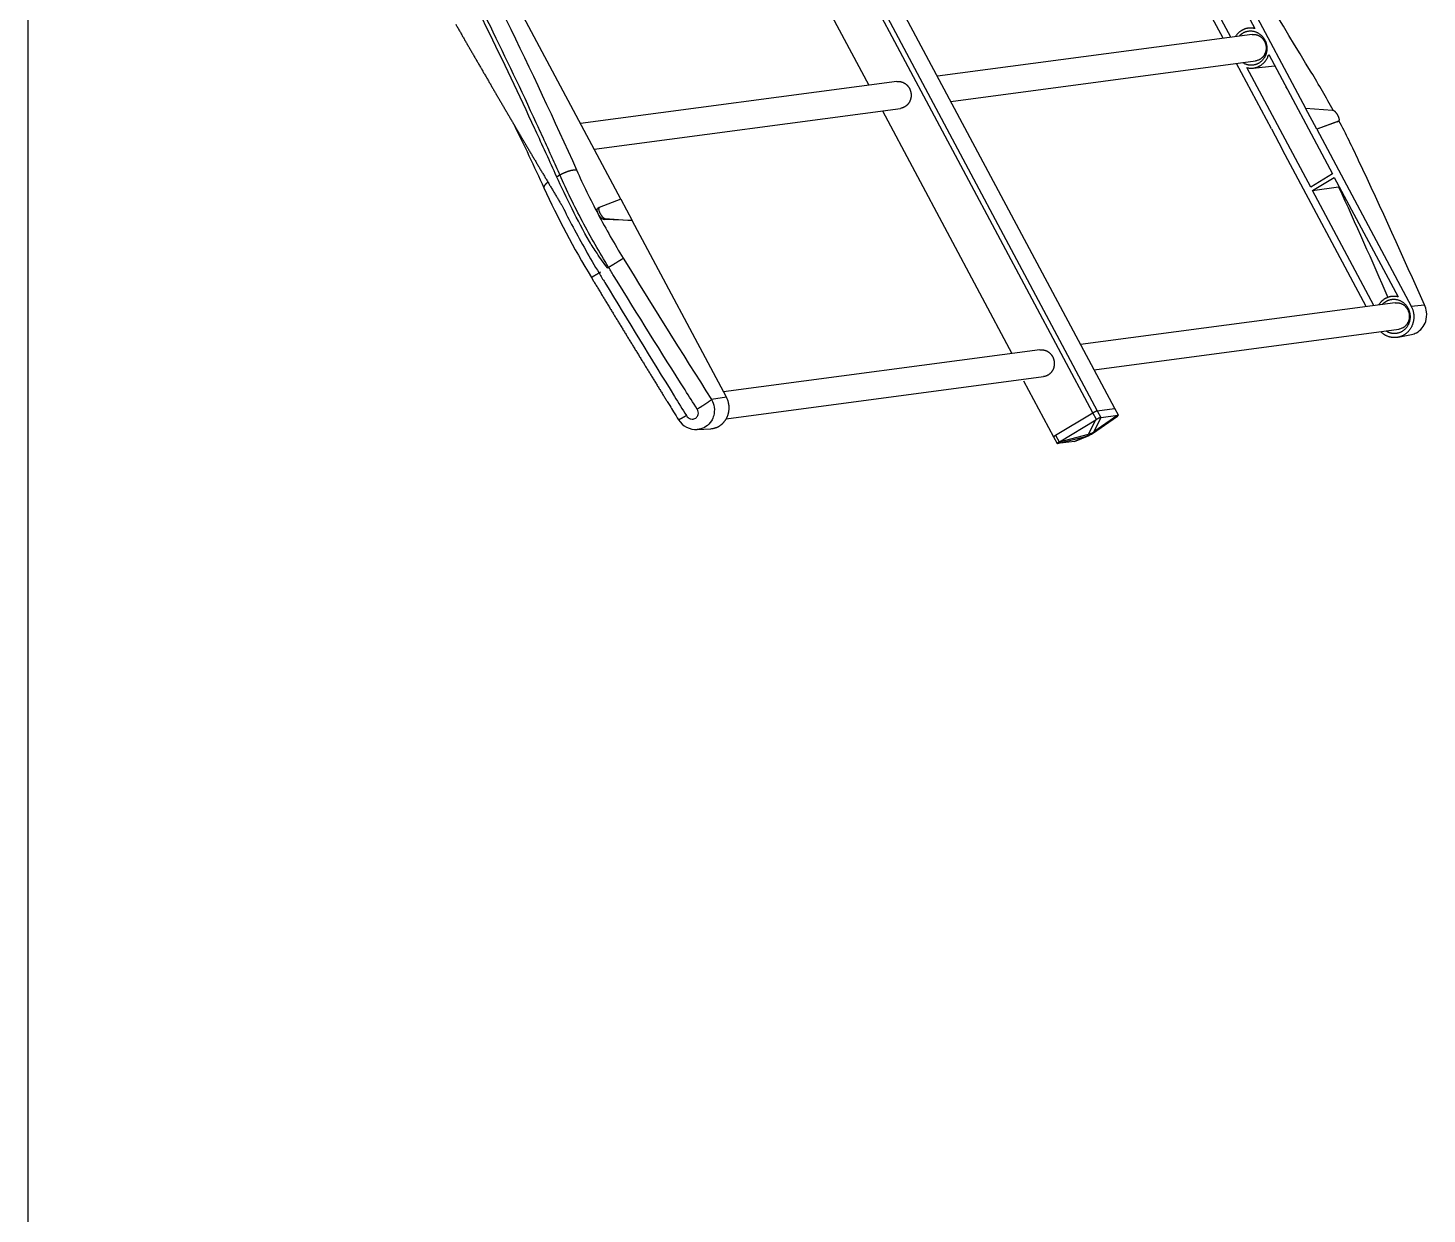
# Model space of a CAD drawing. Header units: millimetres. Extents: x 8076 to 10926, y 4783 to 8520.
# Drawn here: x 9942.5 to 10333.7, y 6743 to 7074.5 of the extents above; entities that cross this region are included whole.
import ezdxf

# ---------------------------------------------------------------- set-up
doc = ezdxf.new("R2010")
doc.units = ezdxf.units.MM
doc.layers.add('CABLES', color=10, linetype='Continuous', lineweight=25)

# ---------------------------------------------------------------- blocks, each defined once
blk = doc.blocks.new('149221')
at = {"linetype": 'Continuous'}
for p, q in [((164.07, -223.75), (64.23, -36.74)), ((272.95, -43.61), (355.54, -198.3)), ((296.04, -283.42), (177.36, -61.13)), ((178.94, -61.13), (297.3, -282.85)), ((302.18, -282.22), (183.86, -60.61)), ((332.46, -178.7), (296.22, -110.82)), ((197.15, -123.99), (233.39, -191.87)), ((323.52, -142.61), (341.35, -176.02)), ((334.6, -178.41), (317.44, -146.28)), ((340.56, -177.68), (252.58, -189.32)), ((345.22, -183.27), (363.06, -216.67)), ((256.38, -196.44), (341.54, -185.06)), ((345.99, -204.05), (336.26, -185.82)), ((356.98, -220.33), (339.15, -186.93)), ((340.88, -187.05), (346.89, -186.4)), ((241.22, -190.83), (152.77, -202.59)), ((156.57, -209.71), (242.22, -198.32)), ((237.19, -198.99), (273.43, -266.87)), ((355.54, -198.3), (363.09, -198.8)), ((358.68, -204.18), (355.54, -198.3)), ((364.73, -201.88), (358.68, -204.18)), ((364.34, -202.11), (358.68, -204.18)), ((364.34, -202.11), (364.73, -201.88)), ((364.76, -201.86), (364.76, -201.86)), ((345.99, -204.05), (349.13, -209.94)), ((358.68, -204.18), (385.07, -253.6)), ((372.5, -253.7), (349.13, -209.94)), ((146.98, -216.95), (146.61, -217.17)), ((363.06, -216.67), (356.98, -220.33)), ((357.48, -221.28), (363.56, -217.62)), ((363.56, -217.62), (381.39, -251.02)), ((357.48, -221.28), (364.79, -220.27)), ((374.64, -253.42), (357.48, -221.28)), ((157.99, -226.08), (157.6, -226.31)), ((164.07, -223.75), (158.02, -226.06)), ((164.07, -223.75), (167.21, -229.64)), ((159.28, -229.37), (159.67, -229.14)), ((167.21, -229.64), (159.28, -229.37)), ((159.67, -229.14), (167.21, -229.64)), ((193.6, -279.06), (167.21, -229.64)), ((158.34, -244.14), (157.97, -244.36)), ((160.64, -242.76), (160.28, -242.97)), ((380.6, -252.68), (292.62, -264.32)), ((385.07, -253.6), (388.79, -253.21)), ((296.42, -271.44), (381.58, -260.06)), ((381.43, -262.3), (385.18, -261.53)), ((281.27, -265.83), (192.81, -277.59)), ((193.53, -285.12), (282.26, -273.32)), ((276.68, -274.45), (285.07, -290.15)), ((193.6, -279.06), (189.42, -279.72)), ((285.62, -289.7), (296.04, -283.42)), ((286.75, -291.51), (296.93, -285.38)), ((294.87, -289.43), (296.93, -285.38)), ((295.93, -289.22), (302.93, -284.37)), ((297.04, -285.31), (296.04, -283.42)), ((303.04, -284.1), (296.31, -288.77)), ((296.31, -288.77), (298.37, -284.72)), ((297.3, -282.85), (302.09, -282.21)), ((297.3, -282.85), (298.31, -284.73)), ((298.37, -284.72), (303.04, -284.1)), ((303.18, -284.11), (302.18, -282.22)), ((185.41, -288.1), (189.25, -287.86)), ((286.75, -291.51), (294.87, -289.43)), ((285.07, -290.15), (286.07, -292.04)), ((285.62, -289.7), (286.63, -291.58)), ((286.21, -292.05), (294.33, -289.96)), ((290.89, -291.42), (286.21, -292.05)), ((294.33, -289.96), (290.89, -291.42)), ((291.38, -291.27), (294.98, -289.74))]:
    blk.add_line(p, q, dxfattribs=at)
for points in [[(117.88, -174.81, 0.000038), (118.14, -175.26, 0.000038), (118.4, -175.71, 0.000038), (118.66, -176.16, 0.000038), (118.92, -176.62, 0.000038), (119.18, -177.07, 0.000038), (119.44, -177.52, 0.000038), (119.7, -177.97, 0.000038), (119.96, -178.42, 0.000038), (120.22, -178.87, 0.000038), (120.48, -179.33, 0.000038), (120.74, -179.78, 0.000038), (121, -180.23, 0.000038), (121.26, -180.68, 0.000038), (121.52, -181.13, 0.000038), (121.78, -181.58, 0.000038), (122.04, -182.03, 0.000038), (122.3, -182.49, 0.000038), (122.57, -182.94, 0.000038), (122.83, -183.39, 0.000038), (123.09, -183.84, 0.000038), (123.35, -184.29, 0.000038), (123.61, -184.74, 0.000038), (123.87, -185.19, 0.000038), (124.13, -185.64, 0.000038), (124.39, -186.09, 0.000038), (124.65, -186.55, 0.000038), (124.92, -187, 0.000038), (125.18, -187.45, 0.000038), (125.44, -187.9, 0.000038), (125.7, -188.35, 0.000038), (125.96, -188.8, 0.000038), (126.22, -189.25, 0.000038), (126.49, -189.7, 0.000038), (126.75, -190.15, 0.000038), (127.01, -190.6, 0.000038), (127.27, -191.05, 0.000038), (127.53, -191.5, 0.000038), (127.8, -191.96, 0.000038), (128.06, -192.41, 0.000038), (128.32, -192.86, 0.000038), (128.58, -193.31, 0.000038), (128.85, -193.76, 0.000038), (129.11, -194.21, 0.000038), (129.37, -194.66, 0.000038), (129.64, -195.11, 0.000038), (129.9, -195.56, 0.000038), (130.16, -196.01, 0.000038), (130.42, -196.46, 0.000038), (130.69, -196.91, 0.000038), (130.95, -197.36, 0.000038), (131.21, -197.81, 0.000038), (131.48, -198.26, 0.000038), (131.74, -198.71, 0.000038), (132, -199.16, 0.000038), (132.27, -199.61, 0.000038), (132.53, -200.06, 0.000038), (132.79, -200.51, 0.000038), (133.06, -200.96, 0.000038), (133.32, -201.41, 0.000038), (133.59, -201.86, 0.000038), (133.85, -202.31, 0.000038), (134.11, -202.76, 0.000038), (134.38, -203.21, 0.000038), (134.64, -203.66, 0.000038), (134.91, -204.11, 0.000038), (135.17, -204.56, 0.000038), (135.44, -205.01, 0.000038), (135.7, -205.46, 0.000038), (135.97, -205.92, 0.000039), (136.23, -206.37, 0.000038), (136.5, -206.82, 0.000038), (136.77, -207.27, 0.000038), (137.04, -207.73, 0.000038), (137.3, -208.18, 0.000038), (137.57, -208.63, 0.000038), (137.84, -209.09, 0.000038), (138.1, -209.54, 0.000038), (138.37, -209.99, 0.000038), (138.64, -210.44, 0.000038), (138.91, -210.9, 0.000039), (139.17, -211.35, 0.000038), (139.44, -211.8, 0.000038), (139.71, -212.26, 0.000039), (139.98, -212.71, 0.000039), (140.25, -213.16, 0.000039), (140.52, -213.62, 0.000039), (140.78, -214.07, 0.000039), (141.05, -214.53, 0.000039), (141.32, -214.98, 0.000039), (141.59, -215.44, 0.000039), (141.86, -215.89, 0.000039), (142.13, -216.34, 0.000039), (142.4, -216.8, 0.000039), (142.67, -217.25, 0.000039), (142.94, -217.71, 0.000039), (143.21, -218.16, 0.000039), (143.48, -218.61, 0.000039), (143.75, -219.07, 0.000039), (144.02, -219.52, 0.000039), (144.29, -219.98, 0.000039), (144.56, -220.43, 0.000039), (144.83, -220.88, 0.000039), (145.1, -221.34, 0.000039), (145.37, -221.79, 0.000039), (145.64, -222.24, 0.000039), (145.91, -222.7, 0.000039), (146.18, -223.15, 0.000039), (146.45, -223.6, 0.000039), (146.72, -224.06, 0.000039), (146.99, -224.51, 0.000039), (147.26, -224.96, 0.000039), (147.53, -225.42, 0.00002), (147.73, -225.75, 0.000039)], [(341.35, -176.02), (341.17, -175.97, 0.010017), (340.98, -175.94, 0.009673), (340.79, -175.91, 0.009601), (340.59, -175.89, 0.00992), (340.4, -175.87, 0.010085), (340.2, -175.87, 0.0102), (340, -175.87, 0.010283), (339.79, -175.88, 0.010425), (339.59, -175.9, 0.010506), (339.39, -175.93, 0.01061), (339.18, -175.96, 0.010663), (338.98, -176.01, 0.010735), (338.77, -176.06, 0.010774), (338.57, -176.13, 0.010837), (338.37, -176.2, 0.01082), (338.18, -176.28, 0.010773), (337.98, -176.38, 0.010841), (337.79, -176.48, 0.011022), (337.6, -176.58, 0.010696), (337.42, -176.7, 0.01), (337.25, -176.82, 0.010885), (337.07, -176.96, 0.012738), (336.9, -177.1, 0.009767), (336.75, -177.24, 0.003744), (336.61, -177.37, 0.013274), (336.45, -177.55, 0.022374), (336.22, -177.85, 0.011046), (335.93, -178.24, 0.005898)], [(337.02, -178.09), (337.05, -178.06, -0.002483), (337.08, -178.02, -0.002521), (337.11, -177.99, -0.002532), (337.15, -177.96, -0.002511), (337.18, -177.93, -0.002503), (337.21, -177.89, -0.002496), (337.24, -177.86, -0.002492), (337.27, -177.83, -0.002482), (337.31, -177.8, -0.002477), (337.34, -177.77, -0.002467), (337.37, -177.74, -0.002462), (337.4, -177.71, -0.00245), (337.44, -177.69, -0.002447), (337.47, -177.66, -0.00244), (337.5, -177.63, -0.002429), (337.54, -177.6, -0.002405), (337.57, -177.58, -0.002418), (337.6, -177.55, -0.002452), (337.64, -177.53, -0.002382), (337.67, -177.5, -0.002225), (337.7, -177.48, -0.002432), (337.74, -177.45, -0.002862), (337.77, -177.43, -0.002198), (337.8, -177.41, -0.000818), (337.83, -177.39, -0.003027), (337.87, -177.36, -0.00517), (337.93, -177.32, -0.002567), (338.01, -177.28, -0.00138)], [(338.01, -177.28), (338.2, -177.16, -0.014901), (338.41, -177.06, -0.013791), (338.63, -176.97, -0.013569), (338.86, -176.88, -0.014505), (339.1, -176.81, -0.014968), (339.35, -176.76, -0.015325), (339.6, -176.71, -0.01556), (339.87, -176.68, -0.015991), (340.14, -176.67, -0.016209), (340.41, -176.68, -0.016516), (340.69, -176.71, -0.016644), (340.97, -176.75, -0.016853), (341.25, -176.82, -0.016898), (341.53, -176.91, -0.016988), (341.81, -177.01, -0.016947), (342.08, -177.14, -0.01692), (342.35, -177.28, -0.016802), (342.6, -177.45, -0.016667), (342.85, -177.63, -0.016488), (343.08, -177.82, -0.016262), (343.3, -178.03, -0.016038), (343.51, -178.26, -0.015742), (343.69, -178.49, -0.01549), (343.87, -178.74, -0.015145), (344.02, -178.99, -0.014879), (344.16, -179.25, -0.014499), (344.29, -179.51, -0.014234), (344.39, -179.77, -0.013844), (344.48, -180.04, -0.013572), (344.56, -180.3, -0.013151), (344.62, -180.56, -0.012923), (344.66, -180.82, -0.01259), (344.69, -181.07, -0.012251), (344.71, -181.32, -0.011637), (344.72, -181.56, -0.011868), (344.71, -181.8, -0.011898), (344.69, -182.05, -0.011715), (344.66, -182.3, -0.012382), (344.62, -182.56, -0.012782), (344.56, -182.82, -0.013168), (344.49, -183.08, -0.013451), (344.4, -183.34, -0.013933), (344.29, -183.6, -0.014263), (344.17, -183.86, -0.01471), (344.03, -184.11, -0.015028), (343.87, -184.36, -0.015457), (343.7, -184.59, -0.015764), (343.51, -184.82, -0.016143), (343.31, -185.04, -0.016417), (343.09, -185.24, -0.016726), (342.85, -185.43, -0.016945), (342.61, -185.6, -0.017149), (342.35, -185.75, -0.017304), (342.09, -185.89, -0.017411), (341.82, -186, -0.017442), (341.54, -186.1, -0.01733), (341.26, -186.17, -0.017381), (340.98, -186.22, -0.017436), (340.7, -186.26, -0.016967), (340.42, -186.27, -0.015889), (340.15, -186.27, -0.016783), (339.88, -186.25, -0.018767), (339.61, -186.21, -0.014933), (339.35, -186.16, -0.007093), (339.13, -186.1, -0.018595), (338.87, -186.01, -0.030136), (338.49, -185.83, -0.015635), (338.02, -185.58, -0.008762)], [(340.56, -177.68), (340.77, -177.65, -0.017662), (340.98, -177.65, -0.016839), (341.2, -177.65, -0.016506), (341.42, -177.68, -0.017137), (341.65, -177.72, -0.017366), (341.87, -177.77, -0.017408), (342.09, -177.84, -0.017361), (342.31, -177.93, -0.017408), (342.53, -178.04, -0.017323), (342.74, -178.16, -0.017212), (342.94, -178.29, -0.017041), (343.13, -178.44, -0.016835), (343.31, -178.6, -0.016613), (343.48, -178.77, -0.016321), (343.64, -178.95, -0.016063), (343.78, -179.15, -0.015712), (343.91, -179.34, -0.015435), (344.03, -179.55, -0.015041), (344.14, -179.75, -0.014763), (344.23, -179.96, -0.014358), (344.3, -180.17, -0.014067), (344.37, -180.38, -0.013616), (344.42, -180.59, -0.013387), (344.46, -180.8, -0.01305), (344.48, -181, -0.012662), (344.5, -181.2, -0.01201), (344.51, -181.39, -0.012233), (344.51, -181.58, -0.012161), (344.49, -181.78, -0.011974), (344.47, -181.98, -0.012653), (344.44, -182.18, -0.013023), (344.4, -182.39, -0.013448), (344.34, -182.59, -0.013772), (344.27, -182.8, -0.014295), (344.18, -183.01, -0.0146), (344.09, -183.21, -0.014984), (343.98, -183.41, -0.015447), (343.85, -183.61, -0.016209), (343.71, -183.8, -0.016092), (343.56, -183.98, -0.015451), (343.4, -184.15, -0.017232), (343.22, -184.31, -0.020764), (343.03, -184.46, -0.016248), (342.84, -184.59, -0.00637), (342.66, -184.7, -0.022648), (342.42, -184.81, -0.039395), (342.04, -184.93, -0.019849), (341.54, -185.06, -0.010539)], [(339.15, -186.93), (339.38, -186.99, 0.012778), (339.62, -187.03, 0.012259), (339.86, -187.06, 0.01214), (340.11, -187.08, 0.012632), (340.36, -187.08, 0.012881), (340.61, -187.08, 0.013042), (340.87, -187.06, 0.013147), (341.12, -187.02, 0.013336), (341.38, -186.97, 0.013428), (341.64, -186.91, 0.013539), (341.89, -186.83, 0.013574), (342.14, -186.74, 0.013621), (342.39, -186.63, 0.013619), (342.63, -186.51, 0.013624), (342.87, -186.38, 0.013542), (343.1, -186.23, 0.013403), (343.32, -186.07, 0.013396), (343.53, -185.9, 0.013481), (343.73, -185.72, 0.01304), (343.93, -185.53, 0.012164), (344.11, -185.33, 0.013024), (344.28, -185.12, 0.014906), (344.44, -184.9, 0.011587), (344.59, -184.68, 0.004913), (344.71, -184.48, 0.015141), (344.85, -184.22, 0.025088), (345.02, -183.81, 0.012647), (345.22, -183.27, 0.006888)], [(241.22, -190.83), (241.36, -190.81, -0.009787), (241.5, -190.8, -0.010274), (241.63, -190.8, -0.010655), (241.77, -190.8, -0.010244), (241.9, -190.81, -0.010052), (242.04, -190.82, -0.010439), (242.18, -190.84, -0.01056), (242.32, -190.87, -0.01078), (242.46, -190.9, -0.01091), (242.61, -190.94, -0.011109), (242.75, -190.99, -0.011201), (242.9, -191.04, -0.011383), (243.04, -191.11, -0.01146), (243.19, -191.18, -0.011609), (243.33, -191.26, -0.01166), (243.48, -191.34, -0.011779), (243.62, -191.44, -0.011809), (243.76, -191.54, -0.011894), (243.89, -191.65, -0.011901), (244.02, -191.77, -0.011954), (244.15, -191.9, -0.011941), (244.27, -192.03, -0.011963), (244.39, -192.17, -0.011932), (244.5, -192.32, -0.011924), (244.6, -192.48, -0.011879), (244.7, -192.64, -0.011843), (244.79, -192.8, -0.011787), (244.87, -192.97, -0.011726), (244.94, -193.14, -0.011662), (245.01, -193.32, -0.011579), (245.07, -193.5, -0.011509), (245.12, -193.67, -0.011407), (245.16, -193.86, -0.011332), (245.19, -194.04, -0.011214), (245.21, -194.22, -0.011135), (245.23, -194.4, -0.011002), (245.23, -194.57, -0.010921), (245.23, -194.75, -0.010775), (245.22, -194.92, -0.010691), (245.21, -195.09, -0.010532), (245.19, -195.26, -0.010447), (245.16, -195.42, -0.010285), (245.12, -195.58, -0.010188), (245.08, -195.74, -0.009996), (245.04, -195.88, -0.009927), (244.99, -196.03, -0.00979), (244.93, -196.17, -0.009621), (244.88, -196.3, -0.009327), (244.82, -196.43, -0.009424), (244.75, -196.55, -0.009299), (244.68, -196.67, -0.009285), (244.6, -196.79, -0.00963), (244.52, -196.91, -0.009789), (244.43, -197.03, -0.010141), (244.34, -197.15, -0.010353), (244.24, -197.26, -0.010562), (244.13, -197.37, -0.010878), (244.02, -197.48, -0.011449), (243.9, -197.59, -0.011287), (243.77, -197.68, -0.010708), (243.64, -197.78, -0.012165), (243.5, -197.87, -0.015033), (243.35, -197.95, -0.011337), (243.2, -198.03, -0.003484), (243.07, -198.09, -0.016737), (242.89, -198.16, -0.02958), (242.6, -198.24, -0.014287), (242.22, -198.32, -0.007368)], [(350.09, -192.45), (350.09, -192.45, -0.000111), (350.09, -192.45, -0.000109), (350.09, -192.45, -0.000109), (350.09, -192.45, -0.000108), (350.09, -192.45, -0.000107), (350.09, -192.45, -0.000106), (350.09, -192.45, -0.000105), (350.09, -192.45, -0.000105), (350.09, -192.45, -0.000104), (350.09, -192.45, -0.000103), (350.1, -192.45, -0.000103), (350.1, -192.44, -0.000102), (350.1, -192.44, -0.000101), (350.1, -192.44, -0.000101), (350.1, -192.44, -0.0001), (350.1, -192.44, -0.000098), (350.1, -192.44, -0.000098), (350.1, -192.44, -0.0001), (350.1, -192.44, -0.000096), (350.1, -192.44, -0.000089), (350.11, -192.44, -0.000098), (350.11, -192.44, -0.000116), (350.11, -192.44, -0.000087), (350.11, -192.44, -0.000029), (350.11, -192.44, -0.000122), (350.11, -192.44, -0.000208), (350.11, -192.43, -0.0001), (350.11, -192.43, -0.000053)], [(363.09, -198.8), (363.13, -198.8, -0.02845), (363.17, -198.81, -0.02342), (363.22, -198.83, -0.019954), (363.27, -198.85, -0.018158), (363.32, -198.87, -0.016058), (363.37, -198.9, -0.014251), (363.43, -198.94, -0.012622), (363.49, -198.98, -0.011413), (363.55, -199.03, -0.010279), (363.61, -199.08, -0.009391), (363.68, -199.14, -0.008581), (363.74, -199.2, -0.007942), (363.81, -199.27, -0.007368), (363.87, -199.34, -0.0069), (363.94, -199.42, -0.006491), (364, -199.5, -0.006145), (364.07, -199.58, -0.005859), (364.13, -199.66, -0.005606), (364.19, -199.74, -0.005407), (364.25, -199.83, -0.005213), (364.3, -199.92, -0.005095), (364.36, -200, -0.004981), (364.41, -200.09, -0.00488), (364.46, -200.17, -0.00472), (364.5, -200.26, -0.004834), (364.55, -200.34, -0.004903), (364.59, -200.43, -0.004931), (364.63, -200.52, -0.005247), (364.67, -200.6, -0.005528), (364.71, -200.69, -0.005834), (364.74, -200.78, -0.006171), (364.77, -200.87, -0.006614), (364.8, -200.96, -0.007113), (364.83, -201.04, -0.007718), (364.85, -201.13, -0.008405), (364.87, -201.21, -0.009188), (364.88, -201.29, -0.010257), (364.89, -201.36, -0.011626), (364.9, -201.43, -0.012856), (364.9, -201.5, -0.013708), (364.9, -201.56, -0.016921), (364.89, -201.61, -0.022837), (364.88, -201.67, -0.021432), (364.87, -201.71, -0.010425), (364.86, -201.75, -0.03411), (364.84, -201.79, -0.073539), (364.79, -201.83, -0.044215), (364.73, -201.88, -0.025159)], [(364.37, -202.09), (364.37, -202.09, -0.001593), (364.37, -202.09, -0.001598), (364.37, -202.1, -0.001599), (364.37, -202.1, -0.001594), (364.37, -202.1, -0.001591), (364.37, -202.1, -0.001588), (364.37, -202.1, -0.001586), (364.36, -202.1, -0.001582), (364.36, -202.1, -0.001579), (364.36, -202.1, -0.001576), (364.36, -202.1, -0.001573), (364.36, -202.1, -0.001568), (364.36, -202.1, -0.001566), (364.36, -202.1, -0.001565), (364.36, -202.1, -0.001557), (364.36, -202.1, -0.001544), (364.35, -202.1, -0.001553), (364.35, -202.1, -0.00158), (364.35, -202.1, -0.001532), (364.35, -202.1, -0.001428), (364.35, -202.1, -0.001569), (364.35, -202.11, -0.001861), (364.35, -202.11, -0.001413), (364.35, -202.11, -0.000494), (364.35, -202.11, -0.001977), (364.35, -202.11, -0.003381), (364.34, -202.11, -0.001652), (364.34, -202.11, -0.000877)], [(143.69, -218.97), (143.61, -219.03, 0.003455), (143.53, -219.09, 0.003506), (143.46, -219.15, 0.00363), (143.38, -219.21, 0.00386), (143.31, -219.27, 0.004086), (143.24, -219.33, 0.004314), (143.17, -219.39, 0.004571), (143.11, -219.45, 0.004865), (143.05, -219.51, 0.005192), (142.99, -219.57, 0.005553), (142.93, -219.63, 0.00596), (142.88, -219.69, 0.006408), (142.83, -219.75, 0.00693), (142.78, -219.8, 0.007512), (142.74, -219.86, 0.008156), (142.7, -219.92, 0.008825), (142.67, -219.97, 0.009738), (142.63, -220.02, 0.010867), (142.61, -220.08, 0.011669), (142.58, -220.13, 0.011982), (142.56, -220.18, 0.014438), (142.55, -220.22, 0.018969), (142.53, -220.27, 0.016332), (142.53, -220.32, 0.006532), (142.52, -220.36, 0.025136), (142.52, -220.4, 0.050228), (142.53, -220.47, 0.027688), (142.55, -220.55, 0.015325)], [(146.07, -217.34), (146.08, -217.34, 0.016406), (146.09, -217.34, 0.013632), (146.11, -217.34, 0.01183), (146.12, -217.34, 0.010962), (146.13, -217.34, 0.009929), (146.15, -217.34, 0.009036), (146.16, -217.34, 0.008211), (146.18, -217.34, 0.007602), (146.2, -217.33, 0.007007), (146.21, -217.33, 0.006541), (146.23, -217.33, 0.006096), (146.25, -217.32, 0.005746), (146.27, -217.32, 0.00542), (146.29, -217.31, 0.005163), (146.31, -217.31, 0.004911), (146.33, -217.3, 0.004691), (146.36, -217.29, 0.004546), (146.38, -217.29, 0.004466), (146.4, -217.28, 0.004244), (146.42, -217.27, 0.003918), (146.44, -217.26, 0.00416), (146.46, -217.25, 0.004742), (146.48, -217.24, 0.00372), (146.5, -217.23, 0.001618), (146.52, -217.22, 0.004895), (146.54, -217.21, 0.00836), (146.57, -217.2, 0.004421), (146.61, -217.17, 0.002479)], [(146.98, -216.95), (147.12, -216.87, -0.004262), (147.27, -216.78, -0.003936), (147.43, -216.7, -0.003784), (147.59, -216.61, -0.003861), (147.76, -216.53, -0.003867), (147.93, -216.45, -0.003867), (148.11, -216.36, -0.003867), (148.29, -216.28, -0.003917), (148.47, -216.21, -0.003958), (148.66, -216.13, -0.004029), (148.84, -216.06, -0.004103), (149.03, -215.99, -0.004205), (149.21, -215.92, -0.004324), (149.4, -215.86, -0.004472), (149.58, -215.8, -0.004632), (149.76, -215.75, -0.004798), (149.94, -215.7, -0.005061), (150.11, -215.66, -0.0054), (150.28, -215.62, -0.005597), (150.44, -215.59, -0.005597), (150.6, -215.56, -0.006466), (150.75, -215.54, -0.008103), (150.9, -215.52, -0.007031), (151.03, -215.51, -0.003235), (151.14, -215.5, -0.010397), (151.27, -215.5, -0.021111), (151.45, -215.52, -0.01314), (151.67, -215.54, -0.00799)], [(159.28, -229.37), (159.24, -229.37, -0.026169), (159.2, -229.36, -0.021437), (159.16, -229.35, -0.018662), (159.11, -229.34, -0.017657), (159.06, -229.32, -0.016024), (159.01, -229.29, -0.014552), (158.95, -229.26, -0.013114), (158.9, -229.22, -0.012086), (158.84, -229.18, -0.011015), (158.77, -229.13, -0.010211), (158.71, -229.08, -0.009403), (158.64, -229.02, -0.008805), (158.58, -228.96, -0.008209), (158.51, -228.89, -0.007763), (158.44, -228.81, -0.007329), (158.37, -228.74, -0.007002), (158.3, -228.65, -0.006695), (158.23, -228.57, -0.006458), (158.17, -228.48, -0.006252), (158.1, -228.39, -0.006089), (158.04, -228.29, -0.005967), (157.98, -228.2, -0.005864), (157.92, -228.1, -0.005813), (157.87, -228.01, -0.005764), (157.82, -227.91, -0.005776), (157.77, -227.82, -0.005773), (157.72, -227.73, -0.005847), (157.68, -227.64, -0.005893), (157.65, -227.55, -0.006019), (157.61, -227.46, -0.006097), (157.58, -227.38, -0.006304), (157.55, -227.3, -0.006474), (157.53, -227.22, -0.006674), (157.51, -227.15, -0.006782), (157.49, -227.08, -0.007253), (157.48, -227.02, -0.0075), (157.47, -226.95, -0.008109), (157.46, -226.89, -0.009378), (157.45, -226.83, -0.010004), (157.45, -226.76, -0.010418), (157.44, -226.7, -0.013321), (157.45, -226.65, -0.019026), (157.45, -226.59, -0.016291), (157.46, -226.54, -0.004726), (157.47, -226.49, -0.028591), (157.49, -226.44, -0.067342), (157.54, -226.38, -0.039271), (157.6, -226.31, -0.021177)], [(158.02, -226.06), (157.99, -226.08, 0.042227), (157.97, -226.1, 0.040313), (157.94, -226.12, 0.038085), (157.92, -226.15, 0.036774), (157.9, -226.19, 0.033352), (157.88, -226.23, 0.029481), (157.87, -226.27, 0.025487), (157.86, -226.32, 0.022249), (157.85, -226.38, 0.019179), (157.85, -226.44, 0.016748), (157.85, -226.51, 0.014586), (157.86, -226.58, 0.012898), (157.87, -226.65, 0.011423), (157.88, -226.73, 0.010249), (157.9, -226.81, 0.009237), (157.92, -226.9, 0.008408), (157.95, -226.98, 0.007707), (157.98, -227.07, 0.007113), (158.01, -227.16, 0.006617), (158.05, -227.25, 0.006172), (158.08, -227.33, 0.005833), (158.12, -227.42, 0.005528), (158.16, -227.51, 0.005248), (158.21, -227.6, 0.004931), (158.25, -227.68, 0.004903), (158.3, -227.77, 0.004834), (158.34, -227.85, 0.00472), (158.4, -227.94, 0.004879), (158.45, -228.02, 0.004981), (158.51, -228.11, 0.005095), (158.57, -228.2, 0.005213), (158.63, -228.28, 0.005404), (158.69, -228.36, 0.005606), (158.75, -228.44, 0.005867), (158.82, -228.52, 0.006143), (158.88, -228.6, 0.006457), (158.95, -228.67, 0.006907), (159.01, -228.73, 0.007497), (159.08, -228.8, 0.007911), (159.14, -228.86, 0.008071), (159.2, -228.91, 0.009512), (159.26, -228.96, 0.012213), (159.32, -229, 0.010922), (159.38, -229.03, 0.005188), (159.43, -229.06, 0.01667), (159.49, -229.09, 0.03555), (159.57, -229.12, 0.023164), (159.67, -229.14, 0.014308)], [(160.64, -242.76), (160.79, -242.67, 0.00016), (160.93, -242.58, 0.000147), (161.09, -242.48, 0.000141), (161.24, -242.39, 0.000144), (161.4, -242.29, 0.000145), (161.57, -242.19, 0.000145), (161.73, -242.09, 0.000145), (161.9, -241.99, 0.000147), (162.07, -241.88, 0.000149), (162.24, -241.78, 0.000152), (162.41, -241.67, 0.000155), (162.57, -241.57, 0.00016), (162.74, -241.47, 0.000165), (162.91, -241.36, 0.000172), (163.07, -241.26, 0.000179), (163.22, -241.17, 0.000187), (163.38, -241.07, 0.000199), (163.52, -240.98, 0.000214), (163.66, -240.89, 0.000225), (163.8, -240.81, 0.000227), (163.93, -240.73, 0.000267), (164.05, -240.65, 0.000341), (164.16, -240.58, 0.000303), (164.27, -240.51, 0.000142), (164.36, -240.46, 0.000463), (164.45, -240.39, 0.001003), (164.58, -240.31, 0.000678), (164.73, -240.21, 0.000434)], [(157.97, -244.36), (157.86, -244.43, -0.000159), (157.75, -244.49, -0.000157), (157.64, -244.56, -0.000161), (157.53, -244.62, -0.000172), (157.43, -244.69, -0.000183), (157.32, -244.75, -0.000193), (157.21, -244.81, -0.000205), (157.11, -244.88, -0.00022), (157.01, -244.94, -0.000236), (156.91, -244.99, -0.000254), (156.81, -245.05, -0.000276), (156.72, -245.1, -0.000301), (156.63, -245.16, -0.000332), (156.54, -245.21, -0.000368), (156.46, -245.25, -0.00041), (156.38, -245.3, -0.000459), (156.31, -245.34, -0.000528), (156.24, -245.38, -0.000619), (156.17, -245.42, -0.000709), (156.12, -245.45, -0.000783), (156.06, -245.48, -0.001032), (156.01, -245.51, -0.001539), (155.97, -245.53, -0.001583), (155.93, -245.55, -0.000728), (155.9, -245.57, -0.003108), (155.88, -245.58, -0.011313), (155.85, -245.59, -0.015895), (155.83, -245.6, -0.018216)], [(155.83, -245.6), (156.43, -246.6, 0.000082), (157.04, -247.59, 0.000082), (157.64, -248.59, 0.000082), (158.24, -249.59, 0.000082), (158.85, -250.59, 0.000082), (159.45, -251.59, 0.000082), (160.06, -252.58, 0.000082), (160.66, -253.58, 0.000082), (161.27, -254.58, 0.000082), (161.87, -255.57, 0.000082), (162.48, -256.57, 0.000082), (163.09, -257.57, 0.000082), (163.69, -258.56, 0.000082), (164.3, -259.56, 0.000082), (164.91, -260.55, 0.000082), (165.51, -261.55, 0.000082), (166.12, -262.54, 0.000082), (166.73, -263.54, 0.000082), (167.34, -264.53, 0.000082), (167.95, -265.53, 0.000082), (168.56, -266.52, 0.000082), (169.17, -267.51, 0.000082), (169.78, -268.51, 0.000083), (170.39, -269.5, 0.000083), (171, -270.49, 0.000082), (171.61, -271.49, 0.000082), (172.22, -272.48, 0.000083), (172.83, -273.47, 0.000084), (173.44, -274.47, 0.000082), (174.05, -275.46, 0.000077), (174.66, -276.44, 0.000084), (175.28, -277.44, 0.000101), (175.91, -278.46, 0.000076), (176.5, -279.42, 0.000026), (177.04, -280.29, 0.000108), (177.73, -281.4, 0.000186), (178.79, -283.12, 0.000091), (180.19, -285.36, 0.000048)], [(381.39, -251.02), (381.21, -250.98, 0.010017), (381.02, -250.94, 0.009673), (380.83, -250.91, 0.009602), (380.63, -250.89, 0.00992), (380.44, -250.87, 0.010085), (380.24, -250.87, 0.010201), (380.04, -250.87, 0.010283), (379.84, -250.88, 0.010425), (379.63, -250.9, 0.010506), (379.43, -250.93, 0.010611), (379.22, -250.97, 0.010663), (379.02, -251.01, 0.010736), (378.82, -251.07, 0.010775), (378.61, -251.13, 0.010837), (378.42, -251.2, 0.01082), (378.22, -251.29, 0.010773), (378.02, -251.38, 0.010841), (377.83, -251.48, 0.011022), (377.65, -251.59, 0.010697), (377.46, -251.7, 0.010001), (377.29, -251.83, 0.010886), (377.11, -251.96, 0.012738), (376.94, -252.1, 0.009767), (376.79, -252.25, 0.003744), (376.65, -252.38, 0.013274), (376.49, -252.56, 0.022374), (376.26, -252.85, 0.011046), (375.97, -253.24, 0.005898)], [(385.07, -253.6), (385.2, -253.87, -0.013089), (385.33, -254.15, -0.012336), (385.44, -254.45, -0.012088), (385.54, -254.75, -0.012595), (385.63, -255.07, -0.012816), (385.7, -255.39, -0.012955), (385.75, -255.72, -0.013045), (385.79, -256.06, -0.013257), (385.81, -256.41, -0.013377), (385.81, -256.75, -0.013539), (385.79, -257.1, -0.013644), (385.75, -257.45, -0.013782), (385.7, -257.79, -0.013882), (385.62, -258.14, -0.013983), (385.52, -258.47, -0.014069), (385.41, -258.8, -0.014131), (385.28, -259.12, -0.014198), (385.13, -259.43, -0.01421), (384.97, -259.72, -0.014256), (384.79, -260, -0.014225), (384.6, -260.27, -0.014229), (384.4, -260.52, -0.014115), (384.19, -260.76, -0.014123), (383.97, -260.98, -0.01403), (383.74, -261.18, -0.013877), (383.51, -261.37, -0.013548), (383.27, -261.53, -0.013682), (383.03, -261.69, -0.013481), (382.78, -261.83, -0.013506), (382.51, -261.95, -0.013952), (382.24, -262.07, -0.014078), (381.96, -262.17, -0.014493), (381.66, -262.25, -0.014777), (381.36, -262.32, -0.015065), (381.05, -262.37, -0.015175), (380.74, -262.4, -0.015321), (380.42, -262.41, -0.015545), (380.1, -262.4, -0.015954), (379.77, -262.37, -0.015569), (379.45, -262.32, -0.014672), (379.13, -262.25, -0.01598), (378.81, -262.16, -0.018695), (378.49, -262.04, -0.014416), (378.19, -261.92, -0.005761), (377.92, -261.79, -0.019396), (377.6, -261.6, -0.032517), (377.15, -261.26, -0.016114), (376.57, -260.78, -0.008582)], [(377.06, -253.09), (377.09, -253.06, -0.002483), (377.12, -253.03, -0.002522), (377.16, -252.99, -0.002533), (377.19, -252.96, -0.002512), (377.22, -252.93, -0.002503), (377.25, -252.9, -0.002497), (377.28, -252.87, -0.002493), (377.32, -252.83, -0.002483), (377.35, -252.8, -0.002478), (377.38, -252.78, -0.002468), (377.41, -252.75, -0.002463), (377.45, -252.72, -0.002451), (377.48, -252.69, -0.002447), (377.51, -252.66, -0.002441), (377.55, -252.63, -0.00243), (377.58, -252.61, -0.002406), (377.61, -252.58, -0.002419), (377.65, -252.55, -0.002453), (377.68, -252.53, -0.002383), (377.71, -252.5, -0.002226), (377.75, -252.48, -0.002433), (377.78, -252.46, -0.002863), (377.81, -252.43, -0.002199), (377.85, -252.41, -0.000818), (377.88, -252.39, -0.003029), (377.91, -252.36, -0.005172), (377.97, -252.33, -0.002568), (378.05, -252.28, -0.001381)], [(378.05, -252.28), (378.25, -252.17, -0.014901), (378.45, -252.06, -0.01379), (378.67, -251.97, -0.013569), (378.9, -251.89, -0.014505), (379.14, -251.82, -0.014968), (379.39, -251.76, -0.015324), (379.64, -251.71, -0.01556), (379.91, -251.69, -0.015991), (380.18, -251.68, -0.016209), (380.45, -251.68, -0.016516), (380.73, -251.71, -0.016644), (381.01, -251.76, -0.016853), (381.3, -251.82, -0.016898), (381.58, -251.91, -0.016988), (381.85, -252.01, -0.016947), (382.12, -252.14, -0.01692), (382.39, -252.28, -0.016802), (382.64, -252.45, -0.016668), (382.89, -252.63, -0.016488), (383.12, -252.83, -0.016263), (383.34, -253.04, -0.016038), (383.55, -253.26, -0.015743), (383.74, -253.5, -0.015491), (383.91, -253.74, -0.015145), (384.07, -253.99, -0.014879), (384.21, -254.25, -0.0145), (384.33, -254.51, -0.014234), (384.44, -254.78, -0.013844), (384.53, -255.04, -0.013573), (384.6, -255.31, -0.013151), (384.66, -255.57, -0.012923), (384.7, -255.82, -0.01259), (384.73, -256.08, -0.012251), (384.75, -256.32, -0.011637), (384.76, -256.57, -0.011868), (384.75, -256.81, -0.011899), (384.73, -257.05, -0.011715), (384.7, -257.3, -0.012382), (384.66, -257.56, -0.012782), (384.6, -257.82, -0.013168), (384.53, -258.08, -0.013451), (384.44, -258.34, -0.013933), (384.33, -258.6, -0.014263), (384.21, -258.86, -0.01471), (384.07, -259.11, -0.015028), (383.91, -259.36, -0.015457), (383.74, -259.6, -0.015764), (383.55, -259.82, -0.016143), (383.35, -260.04, -0.016417), (383.13, -260.24, -0.016726), (382.9, -260.43, -0.016945), (382.65, -260.6, -0.017149), (382.4, -260.75, -0.017304), (382.13, -260.89, -0.017411), (381.86, -261, -0.017442), (381.58, -261.1, -0.01733), (381.3, -261.17, -0.017381), (381.02, -261.23, -0.017436), (380.74, -261.26, -0.016967), (380.46, -261.28, -0.015889), (380.19, -261.27, -0.016783), (379.92, -261.25, -0.018767), (379.65, -261.21, -0.014933), (379.4, -261.16, -0.007093), (379.17, -261.11, -0.018595), (378.91, -261.01, -0.030136), (378.53, -260.84, -0.015635), (378.06, -260.59, -0.008762)], [(380.6, -252.68), (380.81, -252.66, -0.017661), (381.02, -252.65, -0.016838), (381.24, -252.66, -0.016506), (381.47, -252.68, -0.017137), (381.69, -252.72, -0.017366), (381.91, -252.77, -0.017408), (382.14, -252.85, -0.017361), (382.35, -252.93, -0.017408), (382.57, -253.04, -0.017323), (382.78, -253.16, -0.017213), (382.98, -253.29, -0.017041), (383.17, -253.44, -0.016836), (383.35, -253.6, -0.016613), (383.52, -253.77, -0.016322), (383.68, -253.96, -0.016064), (383.82, -254.15, -0.015713), (383.96, -254.35, -0.015435), (384.07, -254.55, -0.015041), (384.18, -254.76, -0.014763), (384.27, -254.97, -0.014358), (384.34, -255.18, -0.014067), (384.41, -255.39, -0.013616), (384.46, -255.59, -0.013387), (384.5, -255.8, -0.01305), (384.53, -256, -0.012662), (384.54, -256.2, -0.01201), (384.55, -256.39, -0.012233), (384.55, -256.58, -0.012161), (384.54, -256.78, -0.011974), (384.51, -256.98, -0.012653), (384.48, -257.18, -0.013024), (384.44, -257.39, -0.013448), (384.38, -257.6, -0.013773), (384.31, -257.8, -0.014295), (384.23, -258.01, -0.0146), (384.13, -258.22, -0.014985), (384.02, -258.42, -0.015447), (383.89, -258.61, -0.016209), (383.75, -258.8, -0.016092), (383.6, -258.98, -0.015452), (383.44, -259.15, -0.017233), (383.26, -259.31, -0.020765), (383.07, -259.46, -0.016249), (382.88, -259.59, -0.00637), (382.7, -259.71, -0.022649), (382.46, -259.81, -0.039396), (382.08, -259.93, -0.019849), (381.58, -260.06, -0.01054)], [(281.27, -265.83), (281.4, -265.82, -0.00981), (281.54, -265.81, -0.010304), (281.68, -265.8, -0.010683), (281.81, -265.8, -0.010257), (281.94, -265.81, -0.010055), (282.08, -265.82, -0.010439), (282.22, -265.84, -0.010559), (282.36, -265.87, -0.01078), (282.5, -265.9, -0.010911), (282.65, -265.94, -0.011109), (282.79, -265.99, -0.011201), (282.94, -266.05, -0.011383), (283.09, -266.11, -0.01146), (283.23, -266.18, -0.011609), (283.38, -266.26, -0.01166), (283.52, -266.34, -0.011779), (283.66, -266.44, -0.011809), (283.8, -266.54, -0.011894), (283.93, -266.66, -0.011901), (284.07, -266.77, -0.011954), (284.19, -266.9, -0.011941), (284.31, -267.04, -0.011963), (284.43, -267.18, -0.011932), (284.54, -267.32, -0.011924), (284.64, -267.48, -0.011879), (284.74, -267.64, -0.011843), (284.83, -267.8, -0.011787), (284.91, -267.97, -0.011726), (284.99, -268.14, -0.011662), (285.05, -268.32, -0.011579), (285.11, -268.5, -0.011509), (285.16, -268.68, -0.011407), (285.2, -268.86, -0.011332), (285.23, -269.04, -0.011214), (285.25, -269.22, -0.011135), (285.27, -269.4, -0.011002), (285.28, -269.58, -0.010921), (285.27, -269.75, -0.010775), (285.27, -269.93, -0.010691), (285.25, -270.1, -0.010532), (285.23, -270.26, -0.010447), (285.2, -270.43, -0.010285), (285.17, -270.58, -0.010188), (285.13, -270.74, -0.009996), (285.08, -270.89, -0.009927), (285.03, -271.03, -0.00979), (284.98, -271.17, -0.009621), (284.92, -271.3, -0.009327), (284.86, -271.43, -0.009424), (284.79, -271.55, -0.009299), (284.72, -271.68, -0.009285), (284.65, -271.8, -0.00963), (284.56, -271.92, -0.009789), (284.47, -272.03, -0.010141), (284.38, -272.15, -0.010352), (284.28, -272.26, -0.010561), (284.17, -272.38, -0.010878), (284.06, -272.48, -0.011449), (283.94, -272.59, -0.011286), (283.81, -272.69, -0.010707), (283.68, -272.78, -0.012164), (283.54, -272.87, -0.015032), (283.39, -272.95, -0.011336), (283.25, -273.03, -0.003483), (283.11, -273.1, -0.016736), (282.93, -273.16, -0.029577), (282.65, -273.24, -0.014286), (282.26, -273.32, -0.007367)], [(185.41, -282.39), (185.56, -282.31, 0.0007), (185.7, -282.22, 0.000645), (185.86, -282.12, 0.00062), (186.01, -282.02, 0.000632), (186.17, -281.93, 0.000634), (186.33, -281.82, 0.000634), (186.5, -281.72, 0.000635), (186.66, -281.61, 0.000644), (186.83, -281.51, 0.000652), (187, -281.4, 0.000666), (187.16, -281.29, 0.00068), (187.33, -281.18, 0.0007), (187.49, -281.07, 0.000723), (187.66, -280.97, 0.000752), (187.81, -280.86, 0.000784), (187.97, -280.76, 0.000818), (188.12, -280.66, 0.00087), (188.26, -280.56, 0.000937), (188.4, -280.47, 0.000982), (188.53, -280.38, 0.000994), (188.65, -280.29, 0.001165), (188.77, -280.21, 0.001488), (188.88, -280.13, 0.001322), (188.98, -280.06, 0.000618), (189.07, -279.99, 0.002019), (189.16, -279.92, 0.004363), (189.28, -279.83, 0.00294), (189.42, -279.72, 0.00188)], [(189.25, -287.86), (189.47, -287.84, 0.010655), (189.7, -287.81, 0.01102), (189.92, -287.77, 0.011065), (190.14, -287.72, 0.010832), (190.35, -287.67, 0.010703), (190.56, -287.6, 0.010547), (190.76, -287.53, 0.010453), (190.96, -287.45, 0.010303), (191.16, -287.36, 0.010107), (191.34, -287.26, 0.009807), (191.52, -287.16, 0.009853), (191.7, -287.06, 0.009748), (191.87, -286.94, 0.00962), (192.04, -286.82, 0.009826), (192.21, -286.69, 0.009888), (192.38, -286.55, 0.009986), (192.54, -286.39, 0.010025), (192.7, -286.24, 0.010115), (192.85, -286.07, 0.010138), (193, -285.89, 0.010206), (193.15, -285.71, 0.010216), (193.29, -285.52, 0.010262), (193.42, -285.32, 0.010258), (193.54, -285.11, 0.010283), (193.66, -284.89, 0.010267), (193.77, -284.67, 0.010273), (193.87, -284.45, 0.010246), (193.96, -284.22, 0.010233), (194.04, -283.98, 0.010197), (194.11, -283.74, 0.010168), (194.17, -283.49, 0.010124), (194.23, -283.25, 0.010074), (194.27, -283, 0.010031), (194.3, -282.75, 0.009985), (194.32, -282.5, 0.009913), (194.34, -282.25, 0.009793), (194.34, -282, 0.009803), (194.33, -281.75, 0.009879), (194.32, -281.5, 0.009593), (194.29, -281.25, 0.008976), (194.26, -281.01, 0.009676), (194.21, -280.78, 0.01117), (194.16, -280.54, 0.008736), (194.1, -280.31, 0.003659), (194.04, -280.11, 0.011587), (193.96, -279.87, 0.019539), (193.81, -279.51, 0.009962), (193.6, -279.06, 0.005465)], [(182.39, -284.22), (182.28, -284.28, -0.000593), (182.17, -284.35, -0.000586), (182.06, -284.41, -0.0006), (181.95, -284.48, -0.000642), (181.84, -284.54, -0.000681), (181.73, -284.6, -0.00072), (181.62, -284.66, -0.000763), (181.52, -284.72, -0.000818), (181.42, -284.78, -0.000877), (181.31, -284.84, -0.000947), (181.22, -284.89, -0.001027), (181.12, -284.94, -0.001121), (181.03, -284.99, -0.001233), (180.94, -285.04, -0.001367), (180.86, -285.08, -0.001524), (180.78, -285.13, -0.001703), (180.7, -285.17, -0.001956), (180.63, -285.2, -0.002291), (180.56, -285.23, -0.002618), (180.5, -285.26, -0.002885), (180.45, -285.29, -0.00379), (180.4, -285.31, -0.005627), (180.35, -285.33, -0.005746), (180.31, -285.34, -0.002626), (180.28, -285.36, -0.011138), (180.25, -285.36, -0.038661), (180.22, -285.37, -0.047042), (180.19, -285.36, -0.04367)], [(296.04, -283.42), (296.08, -283.4, -0.001994), (296.12, -283.37, -0.001836), (296.17, -283.34, -0.001763), (296.21, -283.32, -0.001801), (296.26, -283.29, -0.001806), (296.31, -283.27, -0.001808), (296.36, -283.24, -0.001811), (296.41, -283.21, -0.001839), (296.46, -283.18, -0.001864), (296.51, -283.16, -0.001904), (296.57, -283.13, -0.001947), (296.62, -283.11, -0.002005), (296.67, -283.08, -0.002073), (296.72, -283.06, -0.002158), (296.77, -283.04, -0.002252), (296.82, -283.01, -0.002352), (296.87, -282.99, -0.002505), (296.91, -282.97, -0.002701), (296.96, -282.95, -0.002836), (297, -282.94, -0.002875), (297.04, -282.92, -0.003373), (297.08, -282.91, -0.004309), (297.12, -282.9, -0.003839), (297.15, -282.88, -0.001807), (297.18, -282.87, -0.005863), (297.21, -282.87, -0.012664), (297.25, -282.86, -0.00853), (297.3, -282.85, -0.005447)], [(298.31, -284.73), (298.29, -284.73, 0.011583), (298.27, -284.74, 0.008966), (298.24, -284.74, 0.007355), (298.22, -284.75, 0.006521), (298.19, -284.76, 0.005679), (298.16, -284.77, 0.005008), (298.12, -284.78, 0.004426), (298.09, -284.79, 0.004008), (298.05, -284.81, 0.00362), (298.01, -284.82, 0.003325), (297.96, -284.84, 0.003053), (297.92, -284.86, 0.002842), (297.87, -284.88, 0.002651), (297.82, -284.9, 0.002502), (297.78, -284.92, 0.00236), (297.73, -284.94, 0.002238), (297.67, -284.97, 0.002156), (297.62, -284.99, 0.002106), (297.57, -285.02, 0.001992), (297.52, -285.04, 0.001832), (297.47, -285.07, 0.001938), (297.42, -285.1, 0.002201), (297.37, -285.12, 0.001724), (297.32, -285.15, 0.000751), (297.27, -285.17, 0.002261), (297.22, -285.2, 0.003854), (297.14, -285.25, 0.00204), (297.04, -285.31, 0.001145)], [(302.09, -282.21), (302.1, -282.21, -0.002941), (302.1, -282.21, -0.003055), (302.1, -282.21, -0.003219), (302.11, -282.21, -0.003439), (302.11, -282.21, -0.003669), (302.12, -282.21, -0.003907), (302.12, -282.21, -0.004175), (302.12, -282.21, -0.004469), (302.13, -282.21, -0.004797), (302.13, -282.21, -0.005154), (302.14, -282.21, -0.005553), (302.14, -282.21, -0.005986), (302.14, -282.21, -0.006483), (302.14, -282.21, -0.007034), (302.15, -282.21, -0.007623), (302.15, -282.21, -0.008228), (302.15, -282.21, -0.009049), (302.16, -282.21, -0.010083), (302.16, -282.21, -0.010703), (302.16, -282.21, -0.010831), (302.16, -282.21, -0.013065), (302.16, -282.21, -0.017235), (302.17, -282.21, -0.014276), (302.17, -282.21, -0.004874), (302.17, -282.22, -0.022281), (302.17, -282.22, -0.043844), (302.17, -282.22, -0.020398), (302.18, -282.22, -0.012407)], [(295.93, -289.22), (295.93, -289.22, 0), (295.93, -289.22, 0), (295.93, -289.22, 0), (295.93, -289.22, 0), (295.93, -289.22, 0), (295.93, -289.22, 0), (295.93, -289.22, 0), (295.93, -289.22, 0), (295.93, -289.22, 0), (295.93, -289.22, -0.000001), (295.93, -289.22, 0), (295.93, -289.22, -0.000001), (295.93, -289.22, -0.000001), (295.93, -289.22, 0), (295.93, -289.22, 0), (295.93, -289.22, -0.000001), (295.93, -289.22, -0.000001), (295.93, -289.22, 0), (295.93, -289.22, 0), (295.93, -289.22, 0), (295.93, -289.22, 0), (295.93, -289.22, 0), (295.93, -289.22, 0), (295.93, -289.22, 0), (295.93, -289.22, 0), (295.93, -289.22), (295.93, -289.22, 0), (295.93, -289.22, 0), (295.93, -289.22, 0), (295.93, -289.22, 0), (295.93, -289.22, 0), (295.93, -289.22, 0), (295.93, -289.22, 0), (295.93, -289.22, 0), (295.93, -289.22, 0), (295.93, -289.22, 0), (295.93, -289.22, 0), (295.93, -289.22, 0)], [(285.07, -290.15), (285.06, -290.15, -0.072746), (285.06, -290.14, -0.061523), (285.07, -290.13, -0.04754), (285.07, -290.12, -0.03663), (285.07, -290.12, -0.027552), (285.08, -290.1, -0.021197), (285.09, -290.09, -0.016469), (285.1, -290.08, -0.013245), (285.11, -290.07, -0.010749), (285.12, -290.06, -0.008957), (285.13, -290.04, -0.007524), (285.15, -290.03, -0.006454), (285.17, -290.01, -0.005579), (285.19, -290, -0.004903), (285.21, -289.98, -0.004321), (285.23, -289.96, -0.003845), (285.25, -289.94, -0.003481), (285.27, -289.93, -0.003207), (285.3, -289.91, -0.002856), (285.32, -289.89, -0.002483), (285.35, -289.87, -0.002497), (285.38, -289.85, -0.002685), (285.41, -289.83, -0.001959), (285.44, -289.81, -0.000789), (285.46, -289.8, -0.002429), (285.5, -289.77, -0.003749), (285.55, -289.74, -0.001782), (285.62, -289.7, -0.000948)], [(286.63, -291.58), (286.59, -291.61, 0.002063), (286.55, -291.63, 0.002041), (286.51, -291.66, 0.002107), (286.47, -291.68, 0.002312), (286.43, -291.71, 0.002508), (286.39, -291.73, 0.002716), (286.35, -291.76, 0.002962), (286.32, -291.78, 0.003277), (286.29, -291.81, 0.003651), (286.25, -291.83, 0.004107), (286.22, -291.86, 0.004677), (286.2, -291.88, 0.005385), (286.17, -291.9, 0.006319), (286.15, -291.92, 0.007512), (286.13, -291.94, 0.00914), (286.11, -291.96, 0.011243), (286.1, -291.97, 0.014509), (286.09, -291.99, 0.019328), (286.08, -292, 0.026091), (286.07, -292.01, 0.034217), (286.07, -292.02, 0.05326), (286.07, -292.03, 0.089708), (286.07, -292.04, 0.088205), (286.08, -292.05, 0.037611), (286.09, -292.05, 0.100419), (286.1, -292.05, 0.092022), (286.12, -292.05, 0.02669), (286.16, -292.05, 0.011554)]]:
    blk.add_lwpolyline(points, format="xyb", dxfattribs=at)
for points, knots in [([(357.12, -188.22), (348.78, -174.57), (332.45, -146.99), (309.25, -105.13), (291.62, -71.01), (281.79, -50.96), (278.86, -44.9)], [2, 2, 2, 2, 10.2234, 18.446801, 26.670201, 30.246987, 30.246987, 30.246987, 30.246987]), ([(62.84, -48.55), (71.26, -62.16), (87.69, -89.67), (110.85, -131.51), (132.34, -173.6), (145.45, -201.61), (151.67, -215.54)], [2, 2, 2, 2, 10.2234, 18.446801, 26.670201, 34.893602, 34.893602, 34.893602, 34.893602]), ([(146.07, -217.34), (145.15, -215.27), (144.21, -213.21), (143.27, -211.14), (143.21, -211), (143.14, -210.85), (143.07, -210.71), (142.12, -208.62), (141.16, -206.53), (140.2, -204.45), (140.14, -204.31), (140.07, -204.17), (140.01, -204.03), (135.66, -194.62), (124.54, -171.3), (105.47, -134.02), (88.94, -104.11), (79.74, -88.17), (78.47, -85.98), (78.37, -85.81), (78.27, -85.63), (78.17, -85.46), (76.97, -83.39), (75.76, -81.33), (74.55, -79.27), (74.45, -79.09), (74.34, -78.92), (74.24, -78.74), (68.9, -69.65), (63.45, -60.62), (57.92, -51.64)], [0, 0, 0, 0, 10.582903, 10.582903, 10.582903, 11.325113, 11.325113, 11.325113, 21.999377, 21.999377, 21.999377, 22.707132, 22.707132, 22.707132, 70.807083, 141.61417, 212.42125, 223.76103, 223.76103, 223.76103, 224.64956, 224.64956, 224.64956, 235.31514, 235.31514, 235.31514, 236.22711, 236.22711, 236.22711, 283.22833, 283.22833, 283.22833, 283.22833]), ([(58.76, -51.12), (59.87, -52.91), (60.97, -54.7), (62.07, -56.49), (62.32, -56.9), (62.58, -57.32), (62.83, -57.73), (66.77, -64.17), (70.66, -70.63), (74.5, -77.13), (74.78, -77.59), (75.05, -78.06), (75.33, -78.53), (75.44, -78.72), (75.55, -78.91), (75.67, -79.11), (76.75, -80.95), (77.83, -82.79), (78.91, -84.64), (79.02, -84.83), (79.13, -85.02), (79.24, -85.2), (79.51, -85.67), (79.78, -86.14), (80.06, -86.61), (81.11, -88.42), (84.87, -94.92), (88.57, -101.44), (91.21, -106.15), (91.42, -106.54), (91.64, -106.93), (91.86, -107.31), (95.51, -113.85), (99.11, -120.4), (102.64, -126.96), (103.82, -129.16), (105.51, -132.31), (107.18, -135.46), (107.69, -136.42), (113.38, -147.17), (118.9, -157.94), (124.24, -168.7), (124.43, -169.1), (124.63, -169.49), (124.82, -169.89), (125.71, -171.69), (131.03, -182.48), (136.16, -193.27), (140.3, -202.24), (140.54, -202.77), (140.79, -203.3), (141.03, -203.83), (141.1, -203.98), (141.17, -204.13), (141.24, -204.28), (142.11, -206.17), (142.97, -208.06), (143.83, -209.95), (143.9, -210.11), (143.97, -210.27), (144.04, -210.42), (144.28, -210.96), (144.52, -211.49), (144.76, -212.02), (145.51, -213.67), (146.24, -215.31), (146.98, -216.95)], [0, 0, 0, 0, 1.086512, 1.086512, 1.086512, 1.338045, 1.338045, 1.338045, 5.240975, 5.240975, 5.240975, 5.522828, 5.522828, 5.522828, 5.63759, 5.63759, 5.63759, 6.744841, 6.744841, 6.744841, 6.856886, 6.856886, 6.856886, 7.137732, 7.137732, 7.137732, 8.2234, 11.027418, 11.027418, 11.027418, 11.25768, 11.25768, 11.25768, 15.146119, 15.146119, 15.146119, 16.446801, 17.013082, 17.013082, 17.013082, 23.372758, 23.372758, 23.372758, 23.606294, 23.606294, 23.606294, 24.670201, 29.983246, 29.983246, 29.983246, 30.298336, 30.298336, 30.298336, 30.386713, 30.386713, 30.386713, 31.508049, 31.508049, 31.508049, 31.600418, 31.600418, 31.600418, 31.917227, 31.917227, 31.917227, 32.893602, 32.893602, 32.893602, 32.893602]), ([(160.64, -242.76), (158.05, -238.54), (153.14, -229.95), (148.9, -221.26), (146.98, -216.95)], [2, 2, 2, 2, 4.42836, 6.856721, 6.856721, 6.856721, 6.856721]), ([(151.67, -215.54), (153.51, -219.65), (157.56, -227.96), (162.26, -236.18), (164.73, -240.21)], [2, 2, 2, 2, 4.42836, 6.856721, 6.856721, 6.856721, 6.856721]), ([(147.73, -225.75), (148.68, -227.66), (151.9, -233.91), (155.42, -240.13), (157.97, -244.36)], [3.350392, 3.350392, 3.350392, 3.350392, 4.42836, 6.856721, 6.856721, 6.856721, 6.856721]), ([(160.28, -242.97), (159.3, -241.61), (157.61, -239.15), (155.96, -236.66), (155.28, -235.55)], [0, 0, 0, 0, 0.004663598, 0.008290787, 0.008290787, 0.008290787, 0.008290787]), ([(157.97, -244.36), (158.24, -244.81), (158.51, -245.26), (158.78, -245.7), (159.04, -246.13), (159.3, -246.56), (159.56, -246.98), (166, -257.64), (172.5, -268.26), (179.05, -278.84), (180.16, -280.63), (181.27, -282.42), (182.39, -284.22)], [0, 0, 0, 0, 0.267622, 0.267622, 0.267622, 0.522191, 0.522191, 0.522191, 6.898585, 6.898585, 6.898585, 7.980515, 7.980515, 7.980515, 7.980515]), ([(185.41, -282.39), (184.28, -280.61), (183.15, -278.83), (182.02, -277.05), (175.37, -266.53), (168.77, -255.97), (162.24, -245.36), (161.98, -244.94), (161.72, -244.52), (161.46, -244.09), (161.19, -243.65), (160.91, -243.2), (160.64, -242.76)], [0, 0, 0, 0, 1.08193, 1.08193, 1.08193, 7.458324, 7.458324, 7.458324, 7.712893, 7.712893, 7.712893, 7.980515, 7.980515, 7.980515, 7.980515]), ([(385.18, -261.53), (385.65, -261.44), (386.75, -261.04), (388.22, -259.81), (389.33, -257.75), (389.56, -255.38), (389.1, -253.83), (388.79, -253.21)], [2.409962, 2.409962, 2.409962, 2.409962, 2.4994475, 2.6243062, 2.7474041, 2.9020093, 3.0260615, 3.0260615, 3.0260615, 3.0260615]), ([(189.42, -279.72), (189.8, -280.38), (190.3, -281.87), (190.19, -284.01), (189.37, -285.93), (187.97, -287.38), (186.46, -287.98), (185.6, -288.08), (185.41, -288.1)], [2, 2, 2, 2, 2.1335686, 2.2667461, 2.3674727, 2.4994475, 2.6243062, 2.6583989, 2.6583989, 2.6583989, 2.6583989]), ([(182.39, -284.22), (182.52, -284.42), (182.88, -284.84), (183.6, -285.18), (184.15, -285.2), (184.4, -285.15), (184.41, -285.15), (184.62, -285.1), (184.97, -284.96), (185.25, -284.71), (185.35, -284.58), (185.4, -284.52), (185.55, -284.3), (185.74, -283.82), (185.75, -283.11), (185.55, -282.61), (185.41, -282.39)], [0, 0, 0, 0, 0.124052, 0.278657, 0.401755, 0.411921, 0.411921, 0.411921, 0.526614, 0.614143, 0.614143, 0.614143, 0.658589, 0.759315, 0.892493, 1.026061, 1.026061, 1.026061, 1.026061]), ([(302.93, -284.37), (303.01, -284.31), (303.22, -284.16), (303.2, -284.08), (303.1, -284.09)], [0.000383368, 0.000383368, 0.000383368, 0.000383368, 0.000781097, 0.001562197, 0.001562197, 0.001562197, 0.001562197])]:
    blk.add_open_spline(points, degree=3, knots=knots, dxfattribs=at)
for points in [[(363.28, -198.85), (361.32, -195.28), (359.26, -191.72), (357.12, -188.22)], [(350.09, -192.45), (350.18, -192.6), (350.27, -192.74), (350.36, -192.89)], [(133.98, -202.49), (137.02, -208.55), (139.81, -214.56), (142.55, -220.55)], [(370.37, -212.87), (368.66, -209.19), (366.81, -205.47), (364.85, -201.77)], [(388.79, -253.21), (382.79, -239.81), (376.65, -226.35), (370.37, -212.87)], [(155.28, -235.55), (151.89, -229.51), (148.79, -223.38), (146.07, -217.34)], [(142.55, -220.55), (146.36, -228.87), (150.87, -237.38), (155.83, -245.6)], [(364.96, -220.24), (364.89, -220.26), (364.84, -220.27), (364.79, -220.27)], [(364.79, -220.27), (369.47, -230.58), (374.06, -240.88), (378.56, -251.15)], [(164.73, -240.21), (172.87, -253.45), (181.1, -266.62), (189.42, -279.72)], [(180.19, -285.36), (181.27, -287.13), (183.35, -288.24), (185.41, -288.1)], [(296.93, -285.38), (296.97, -285.36), (297.01, -285.33), (297.04, -285.31)], [(298.31, -284.73), (298.33, -284.73), (298.35, -284.73), (298.37, -284.72)], [(303.04, -284.1), (303.06, -284.1), (303.08, -284.1), (303.1, -284.09)], [(185.41, -288.1), (185.41, -288.1), (185.41, -288.1), (185.41, -288.1)], [(294.33, -289.96), (294.55, -289.87), (294.73, -289.69), (294.87, -289.43)], [(294.87, -289.43), (295.39, -289.29), (295.87, -289.07), (296.31, -288.77)], [(294.98, -289.74), (295.32, -289.6), (295.64, -289.42), (295.93, -289.22)], [(296.31, -288.77), (296.21, -288.96), (296.08, -289.11), (295.93, -289.22)], [(286.21, -292.05), (286.2, -292.05), (286.18, -292.05), (286.16, -292.05)], [(286.63, -291.58), (286.67, -291.56), (286.71, -291.54), (286.75, -291.51)], [(290.95, -291.42), (290.93, -291.42), (290.91, -291.42), (290.89, -291.42)], [(290.95, -291.42), (291.03, -291.4), (291.2, -291.35), (291.38, -291.27)], [(294.98, -289.74), (294.77, -289.83), (294.56, -289.9), (294.33, -289.96)]]:
    blk.add_open_spline(points, degree=3, dxfattribs=at)
blk = doc.blocks.new('149221_V_ZENIT_48_10_Sin_[CAD07190026]')
at = {"linetype": 'Continuous'}
blk.add_blockref('149221', (0, 0), dxfattribs=at)

msp = doc.modelspace()

# ---------------------------------------------------------------- linework, layer by layer
at = {"layer": 'CABLES'}
msp.add_line((9942.52, 7219.83), (9942.52, 5994.49), dxfattribs=at)

# ---------------------------------------------------------------- block references
msp.add_blockref('149221_V_ZENIT_48_10_Sin_[CAD07190026]', (9944.24, 7250.37))

doc.saveas('drawing.dxf')
